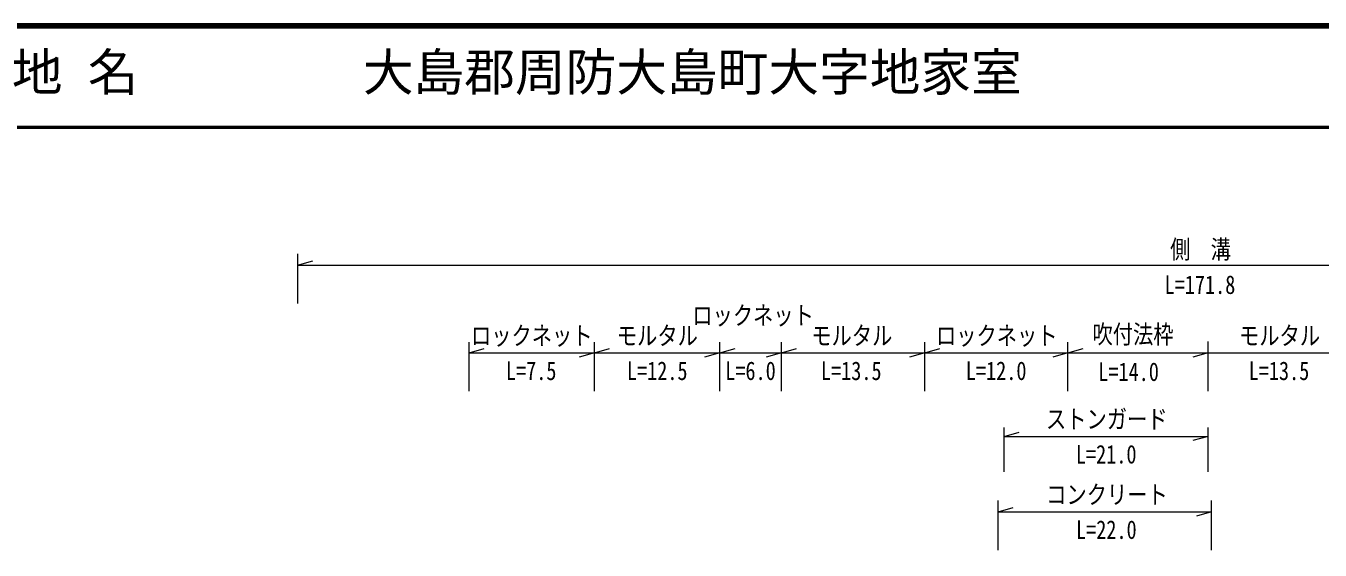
# Model space of a CAD drawing. Units: millimetres, scale not verified. Extents: x 40000 to 680000, y 20000 to 380000.
# Drawn here: x 371764 to 499470, y 328255 to 380000 of the extents above; entities that cross this region are included whole.
import ezdxf
from ezdxf.enums import TextEntityAlignment as Align

# ---------------------------------------------------------------- set-up
doc = ezdxf.new("R2010")
doc.units = ezdxf.units.MM
doc.header["$LTSCALE"] = 1000
for name, color, linetype, lineweight in [('M-STR-HTXT', 7, 'Continuous', 13), ('M-TTL', 2, 'Continuous', 140), ('M-TTL-LINE', 7, 'Continuous', 50)]:
    doc.layers.add(name, color=color, linetype=linetype, lineweight=lineweight)
doc.layers.add('M-TTL-TXT', color=7, linetype='Continuous')
doc.styles.add('ＭＳ ゴシック', font='')
doc.styles.get('ＭＳ ゴシック').set_extended_font_data('MS Gothic')

msp = doc.modelspace()

# ---------------------------------------------------------------- linework, layer by layer
at = {"layer": 'M-STR-HTXT'}
for p, q in [((398577, 357496), (398577, 352590)), ((398577, 356374), (400077, 356794)), ((398577, 356374), (576560, 356374)), ((415497, 343950), (415497, 348770)), ((427867, 343950), (427867, 348770)), ((440236, 343950), (440236, 348770)), ((446317, 343950), (446317, 348770)), ((460461, 343950), (460461, 348770)), ((474581, 343950), (474581, 348770)), ((488416, 343938), (488416, 348844)), ((415497, 347722), (416997, 348142)), ((415497, 347722), (427867, 347722)), ((427867, 347722), (426367, 347302)), ((427867, 347722), (429367, 348142)), ((427867, 347722), (440236, 347722)), ((440236, 347722), (438736, 347302)), ((440236, 347722), (441736, 348142)), ((440236, 347722), (446317, 347722)), ((446317, 347722), (444817, 347302)), ((446317, 347722), (447817, 348142)), ((446317, 347722), (460461, 347722)), ((460461, 347722), (458961, 347302)), ((460461, 347722), (461961, 348142)), ((460461, 347722), (474581, 347722)), ((474581, 347722), (473081, 347302)), ((474581, 347722), (488416, 347722)), ((474582, 347722), (476082, 348142)), ((488416, 347722), (486916, 347302)), ((488416, 347722), (502317, 347722)), ((468281, 335978), (468281, 340350)), ((468281, 339484), (469781, 339904)), ((488416, 335978), (488416, 340350)), ((468281, 339484), (488416, 339484)), ((488416, 339484), (486916, 339064)), ((467695, 328255), (467695, 333161)), ((467695, 332039), (469195, 332459)), ((467695, 332039), (488766, 332039)), ((488766, 332039), (487266, 331619)), ((488766, 328255), (488766, 333161))]:
    msp.add_line(p, q, dxfattribs=at)
at = {"layer": 'M-TTL'}
msp.add_line((680000, 380000), (40000, 380000), dxfattribs=at)
at = {"layer": 'M-TTL-LINE'}
msp.add_line((40000, 370000), (680000, 370000), dxfattribs=at)

# ---------------------------------------------------------------- texts
at = {"layer": 'M-STR-HTXT', "style": 'ＭＳ ゴシック', "width": 0.8}
for s, p in [('側\u3000溝', (484669, 356480)), ('L=171.8', (484119, 352990)), ('ロックネット', (437518, 349956)), ('ロックネット', (415678, 347956)), ('モルタル', (430072, 347956)), ('モルタル', (449262, 347956)), ('ロックネット', (461560, 347956)), ('吹付法枠', (477010, 348099)), ('モルタル', (491467, 347956)), ('L=7.5', (419128, 344492)), ('L=12.5', (431067, 344492)), ('L=6.0', (440768, 344492)), ('L=13.5', (450212, 344492)), ('L=12.0', (464510, 344492)), ('L=14.0', (477579, 344399)), ('L=13.5', (492417, 344492)), ('ストンガード', (472418, 339718)), ('L=21.0', (475368, 336254)), ('コンクリート', (472432, 332274)), ('L=22.0', (475382, 328810))]:
    msp.add_text(s, height=1833, dxfattribs=at).set_placement(p, align=Align.BOTTOM_LEFT)
at = {"layer": 'M-TTL-TXT', "style": 'ＭＳ ゴシック'}
for s, p in [('地 名', (370380, 372500)), ('大島郡周防大島町大字地家室', (405024, 372500))]:
    msp.add_text(s, height=3666, dxfattribs=at).set_placement(p, align=Align.BOTTOM_LEFT)

doc.saveas('drawing.dxf')
